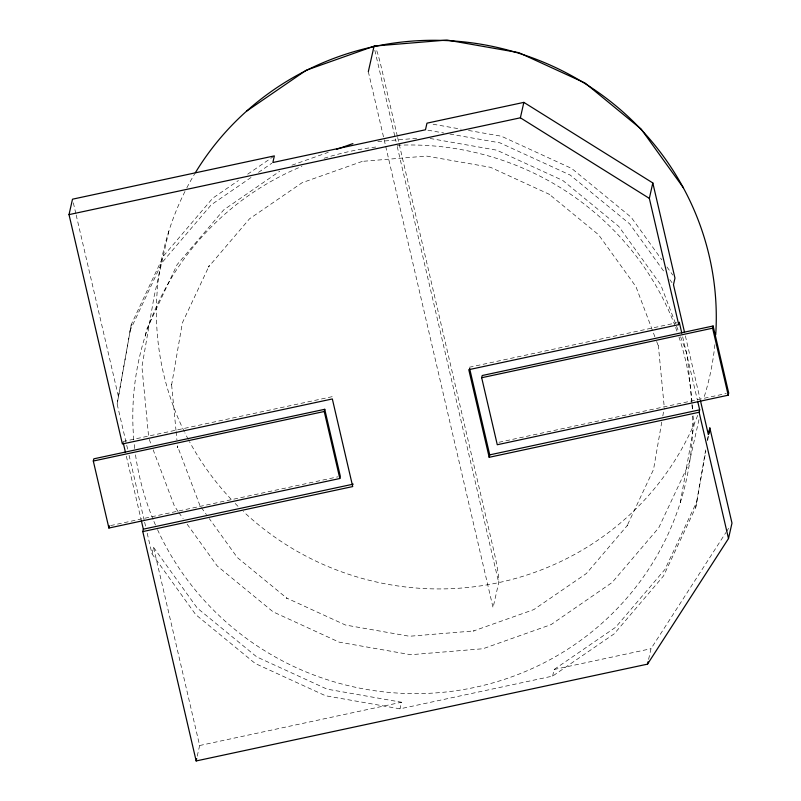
<?xml version="1.0" encoding="UTF-8"?>
<svg xmlns="http://www.w3.org/2000/svg" width="801" height="801" viewBox="0 0 801 801"><rect width="100%" height="100%" fill="white"/><g stroke="black" fill="none" stroke-linecap="round" stroke-linejoin="round"><path stroke-width="0.6" stroke-dasharray="4 3" d="M127.629 449.121L117.136 404.034L131.264 324.575L163.474 256.03L212.766 198.157L238.428 180.545M117.136 404.034L131.264 324.575M661.756 422.057L653.526 469.516L626.712 526.577L627.513 525.246L586.392 573.516L533.806 609.601L473.361 631.028L474.062 630.918L409.451 636.264L345.481 625.03L286.498 597.977L286.958 598.287L237.296 557.516L209.291 518.617M662.817 415.969L663.659 411.103M147.194 533.196L152.02 553.902L195.744 614.657L255.279 663.528L325.546 695.759L400.009 708.835L552.62 676.104L614.207 633.841L663.508 575.969L695.719 507.423L705.821 449.141M707.293 440.65L708.134 435.784M695.719 507.423L705.841 451.033M707.734 440.099L708.575 435.243M145.201 335.999L146.693 329.381L177.151 264.57L223.759 209.862L279.749 171.214M168.801 231.299L154.142 296.32L141.927 366.808L148.766 438.167M152.02 553.902L153.512 547.293L197.226 608.049L256.771 656.92L327.038 689.14L401.501 702.227L400.009 708.835M197.236 756.204L199.639 745.521L153.512 547.293M397.636 137.462L493.957 551.338A26.944 2.413 77.9 0 1 498.713 582.617L493.066 607.679L385.611 145.972M552.62 676.104L554.112 669.486L615.699 627.223L665 569.361L697.21 500.805M680.279 502.617L693.996 425.511L693.045 415.669M698.993 419.594L689.22 462.938L658.772 527.749L612.154 582.467L551.068 624.61L483.003 648.74L410.723 654.717L339.143 642.142L273.141 611.874L217.221 565.977L186.783 523.684M648.59 659.383L651.003 648.71L725.906 532.535M129.772 331.193L161.982 262.638L211.284 204.766L251.314 177.301M726.577 531.484L728.61 528.34M247.669 174.207L273.331 156.596M258.493 172.365L271.839 163.214M291.894 165.216L328.27 152.32M122.943 441.551L332.876 396.525M469.336 367.248L676.835 322.743M110.618 525.576L337.882 476.825M498.993 442.272L726.257 393.521M199.639 745.521L401.501 702.227M554.112 669.486L651.003 648.71M377.842 141.527L417.721 138.223M433.071 124.235L461.146 129.161M468.475 130.453L501.436 136.24L571.704 168.47L631.238 217.331L661.846 259.864M427.924 130.203L443.784 132.986M449.892 134.057L499.944 142.848L570.212 175.079L629.746 223.95L664.72 272.55M430.047 138.463L496.78 150.177L562.773 180.445L618.702 226.353L660.725 284.755L678.377 330.923M666.943 266.953L672.77 275.053M669.826 279.639L672.009 282.683M201.401 507.644L206.418 514.622M178.092 511.599L174.207 505.541L153.151 449.782M178.813 512.6L183.159 518.648M680.57 336.73L687.148 354.152L691.874 403.364M654.888 336.8L635.954 286.678L598.627 234.803L548.955 194.032L549.416 194.353L490.432 167.299L426.462 156.065L361.862 161.401L362.563 161.291L302.107 182.718L249.532 218.803L208.4 267.083L209.201 265.742L182.388 322.803L171.624 384.87L171.474 383.238L176 430.457M656.64 341.456L658.402 346.122L658.262 344.62L664.44 409.091M199.96 505.651L177.512 446.197L177.652 447.709L177.301 444.014M149.206 439.328L150.958 443.974M685.376 335.879L700.124 399.238M682.672 336.831L697.401 400.11M397.356 136.24L381.206 66.853A26.944 2.413 77.9 0 0 375.759 48.09M374.818 50.253L396.074 141.617M397.216 146.493L498.713 582.617M368.32 71.659L385.331 144.751M73.342 202.843L75.895 213.787M76.175 214.998L118.628 397.426M129.051 455.208L144.36 521.01M144.641 522.222L145.782 527.098M126.338 456.159L141.066 519.438M691.984 404.595L692.454 409.521M176.12 431.689L176.921 440.029M692.635 416.109A280.25 274.022 12.7 0 1 474.502 687.448A280.25 274.022 12.7 0 1 157.527 529.641M155.494 525.086A280.25 274.022 12.7 0 1 153.532 520.48M153.051 519.318A280.25 274.022 12.7 0 1 135.319 453.496M134.688 448.56A280.25 274.022 12.7 0 1 133.907 441.121M133.797 439.879A280.25 274.022 12.7 0 1 301.957 166.338M324.115 158.258A280.25 274.022 12.7 0 1 377.221 146.873M397.116 145.271A280.25 274.022 12.7 0 1 675.183 326.287M675.623 327.459A280.25 274.022 12.7 0 1 677.326 332.165M678.948 336.901A280.25 274.022 12.7 0 1 692.074 403.704M692.154 404.946A280.25 274.022 12.7 0 1 692.424 409.912M697.711 415.339A280.25 274.022 12.7 0 1 243.334 511.489M238.007 506.342A280.25 274.022 12.7 0 1 234.553 502.848M231.169 499.303A280.25 274.022 12.7 0 1 189.447 441.601M188.285 439.429A280.25 274.022 12.7 0 1 184.881 432.81M184.33 431.699A280.25 274.022 12.7 0 1 186.253 188.966M186.823 187.855A280.25 274.022 12.7 0 1 194.703 173.797M714.892 344.63A280.25 274.022 12.7 0 1 703.879 397.917"/><path stroke-width="1.2" d="M708.785 434.032L709.836 427.964L731.984 523.113L728.499 538.542L647.528 664.139L196.165 760.95L142.788 531.594L143.329 529.171L141.346 520.65M142.788 531.594L352.72 486.567L332.335 398.948L122.393 443.974L69.016 214.618L72.501 199.189L274.353 155.895L272.861 162.513L425.481 129.772L426.963 123.164L523.854 102.378L652.815 182.948L674.963 278.097L673.471 284.705L684.525 332.225M93.306 461.036L93.797 458.833L324.735 409.301L340.325 476.305L339.824 478.507L108.896 528.039L93.306 461.036L324.235 411.504L324.735 409.301M108.896 528.039L109.397 525.836M196.165 760.95L196.696 758.577M368.32 71.659L373.967 46.598A26.944 2.413 77.9 0 1 374.488 46.047L447.018 40.05L518.828 52.666L585.05 83.034L641.15 129.081L683.323 187.684M69.016 214.618L520.38 117.807L523.854 102.378M481.681 377.732L482.182 375.529L713.11 325.997L728.7 393.001L728.209 395.203L497.281 444.735L481.681 377.732L712.61 328.2L713.11 325.997M697.681 401.321L699.663 409.842L699.113 412.265L489.181 457.301L489.731 454.868L469.616 368.47M489.181 457.301L468.785 369.682L678.727 324.645L649.341 198.378L652.815 182.948M678.727 324.645L679.268 322.222L681.821 333.176M647.528 664.139L648.059 661.766M709.836 427.964L708.344 434.573L700.404 400.46M246.808 111.009L306.202 70.258L374.488 46.047M336.48 149.407L352.911 143.589M143.329 529.171L353.271 484.144M489.731 454.868L699.663 409.842M520.38 117.807L649.341 198.378M712.61 328.2L728.209 395.203M699.113 412.265L728.499 538.542M324.235 411.504L339.824 478.507M123.224 442.773L125.487 452.505M195.344 172.746A280.25 274.022 12.7 0 1 518.778 53.236A280.25 274.022 12.7 0 1 715.714 334.788"/></g></svg>
